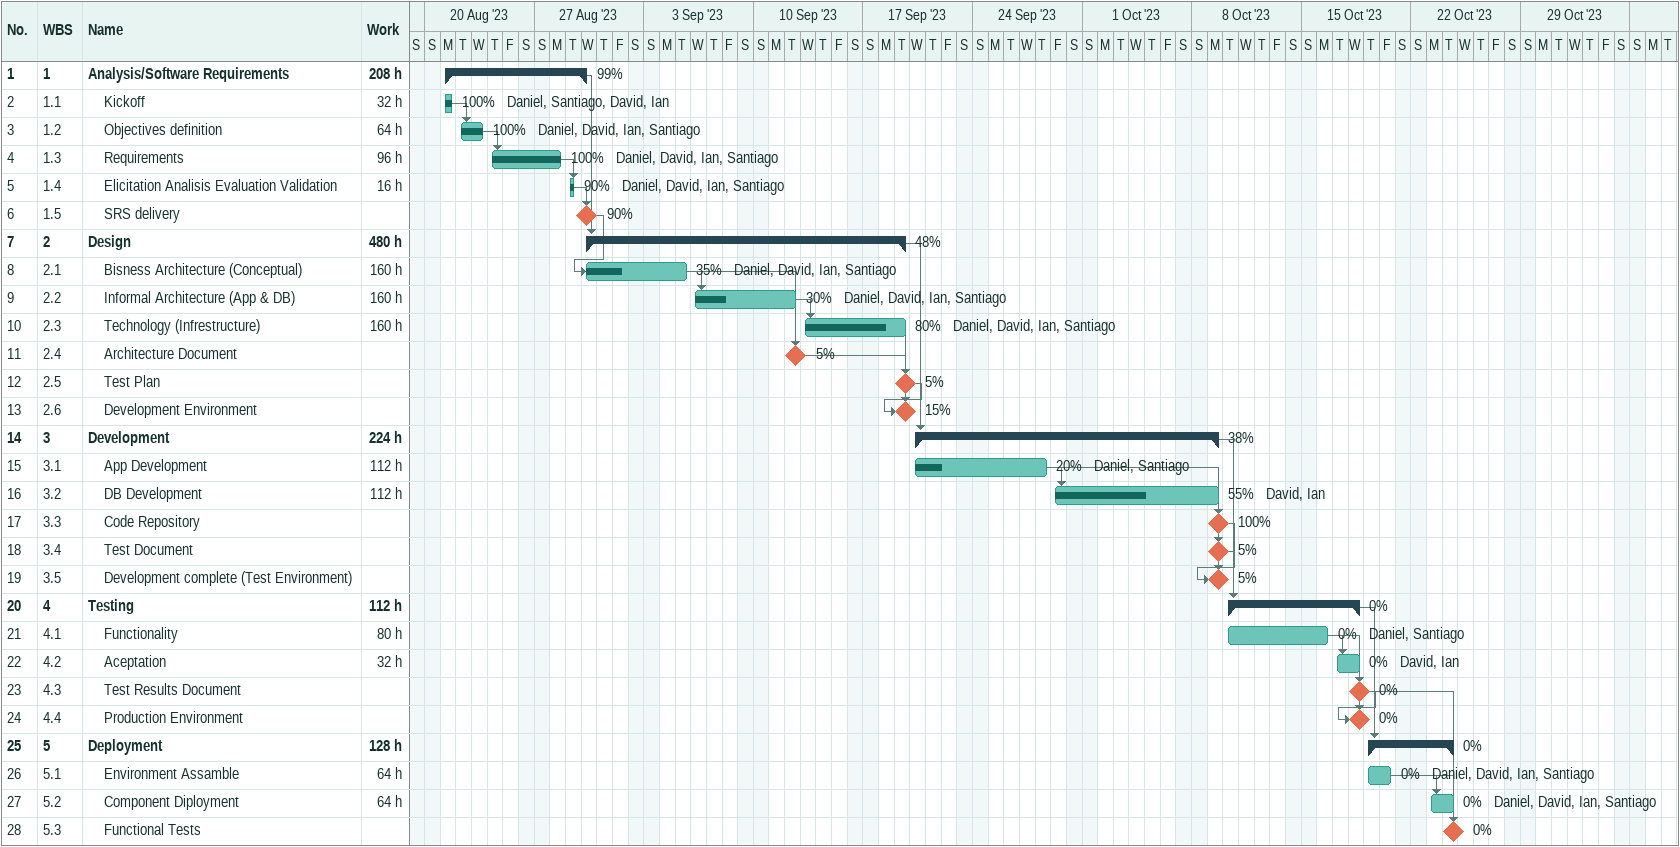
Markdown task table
| ID | WBS | Task | Start | Finish | Predecessors | Resources | % complete | Work (h) |
|---|---|---|---|---|---|---|---|---|
| 1 | 1 | **Analysis/Software Requirements** | 2023-08-21 | 2023-08-30 |  |  | 99 | 208 |
| 2 | 1.1 | Kickoff | 2023-08-21 | 2023-08-21 |  | Daniel, Santiago, David, Ian | 100 | 32 |
| 3 | 1.2 | Objectives definition | 2023-08-22 | 2023-08-23 | 2 | Daniel, David, Ian, Santiago | 100 | 64 |
| 4 | 1.3 | Requirements | 2023-08-24 | 2023-08-28 | 3 | Daniel, David, Ian, Santiago | 100 | 96 |
| 5 | 1.4 | Elicitation Analisis Evaluation Validation | 2023-08-29 | 2023-08-29 | 4 | Daniel, David, Ian, Santiago | 90 | 16 |
| 6 | 1.5 | SRS delivery (milestone) | 2023-08-30 | 2023-08-30 | 5 |  | 90 |  |
| 7 | 2 | **Design** | 2023-08-30 | 2023-09-19 | 1 |  | 48 | 480 |
| 8 | 2.1 | Bisness Architecture (Conceptual) | 2023-08-30 | 2023-09-05 | 6 | Daniel, David, Ian, Santiago | 35 | 160 |
| 9 | 2.2 | Informal Architecture (App & DB) | 2023-09-06 | 2023-09-12 | 8 | Daniel, David, Ian, Santiago | 30 | 160 |
| 10 | 2.3 | Technology (Infrestructure) | 2023-09-13 | 2023-09-19 | 9 | Daniel, David, Ian, Santiago | 80 | 160 |
| 11 | 2.4 | Architecture Document (milestone) | 2023-09-12 | 2023-09-12 | 8, 9 |  | 5 |  |
| 12 | 2.5 | Test Plan (milestone) | 2023-09-19 | 2023-09-19 | 11, 10 |  | 5 |  |
| 13 | 2.6 | Development Environment (milestone) | 2023-09-19 | 2023-09-19 | 12, 11 |  | 15 |  |
| 14 | 3 | **Development** | 2023-09-20 | 2023-10-09 | 7 |  | 38 | 224 |
| 15 | 3.1 | App Development | 2023-09-20 | 2023-09-28 |  | Daniel, Santiago | 20 | 112 |
| 16 | 3.2 | DB Development | 2023-09-29 | 2023-10-09 | 15 | David, Ian | 55 | 112 |
| 17 | 3.3 | Code Repository (milestone) | 2023-10-09 | 2023-10-09 | 16, 15 |  | 100 |  |
| 18 | 3.4 | Test Document (milestone) | 2023-10-09 | 2023-10-09 | 16, 15 |  | 5 |  |
| 19 | 3.5 | Development complete (Test Environment) (milestone) | 2023-10-09 | 2023-10-09 | 18, 15, 16, 17 |  | 5 |  |
| 20 | 4 | **Testing** | 2023-10-10 | 2023-10-18 | 14 |  | 0 | 112 |
| 21 | 4.1 | Functionality | 2023-10-10 | 2023-10-16 |  | Daniel, Santiago | 0 | 80 |
| 22 | 4.2 | Aceptation | 2023-10-17 | 2023-10-18 | 21 | David, Ian | 0 | 32 |
| 23 | 4.3 | Test Results Document (milestone) | 2023-10-18 | 2023-10-18 | 21, 22 |  | 0 |  |
| 24 | 4.4 | Production Environment (milestone) | 2023-10-18 | 2023-10-18 | 21, 22, 23 |  | 0 |  |
| 25 | 5 | **Deployment** | 2023-10-19 | 2023-10-24 | 20 |  | 0 | 128 |
| 26 | 5.1 | Environment Assamble | 2023-10-19 | 2023-10-20 |  | Daniel, David, Ian, Santiago | 0 | 64 |
| 27 | 5.2 | Component Diployment | 2023-10-23 | 2023-10-24 | 26 | Daniel, David, Ian, Santiago | 0 | 64 |
| 28 | 5.3 | Functional Tests (milestone) | 2023-10-24 | 2023-10-24 | 26, 27, 23 |  | 0 |  |
